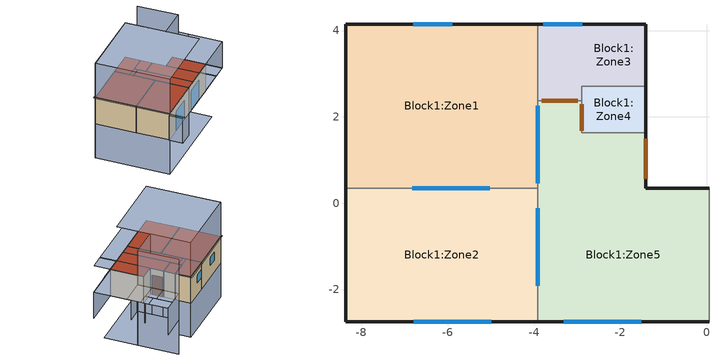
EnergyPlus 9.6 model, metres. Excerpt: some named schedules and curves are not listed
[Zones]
Block1:Zone1
 floor ground (gbXML Passive floor no insulation carpet or hardwood - aimO795): -3.92,0.35 -8.37,0.35 -8.37,4.15 -3.92,4.15 z0
 wall outside (gbXML R-O 8 in CMU wall - aimO8O8): -3.92,4.15 -8.37,4.15 -8.37,0.35 z0:2.7
 wall to Block1:Zone3 (gbXML R-O metal frame wall - aimO779): -3.92,2.37 -3.92,4.15 z0:2.7
 wall to Block1:Zone2 (gbXML R-O metal frame wall - aimO779): -8.37,0.35 -3.92,0.35 z0:2.7
 wall to Block1:Zone5 (gbXML R-O metal frame wall - aimO779): -3.92,0.35 -3.92,2.37 z0:2.7
 window (1001): -5.9,4.15 -6.8,4.15 z1.2:2
 window inside (1001): -6.83,0.35 -5.03,0.35 / -3.92,0.46 -3.92,2.26 z0.04:2
 roof outside (gbXML R-O wood or steel frame roof - aimO82O): -8.37,0.35 -3.92,0.35 -3.92,4.15 -8.37,4.15 z2.7
Block1:Zone3
 floor ground (gbXML Passive floor no insulation carpet or hardwood - aimO795): -1.42,2.71 -2.9,2.71 -2.9,4.15 -1.42,4.15 z0; -2.9,2.37 -3.92,2.37 -3.92,4.15 -2.9,4.15 z0
 wall outside (gbXML R-O 8 in CMU wall - aimO8O8): -1.42,2.71 -1.42,4.15 -3.92,4.15 z0:2.7
 wall to Block1:Zone5 (gbXML R-O metal frame wall - aimO779): -3.92,2.37 -2.9,2.37 z0:2.7
 wall to Block1:Zone4 (gbXML R-O metal frame wall - aimO779): -2.9,2.37 -2.9,2.71 -1.42,2.71 z0:2.7
 window (1001): -2.89,4.15 -3.79,4.15 z1.2:2
 door inside (gbXML Wooden - aimO842): -3.83,2.37 -2.99,2.37 z0:2.02
 roof outside (gbXML R-O wood or steel frame roof - aimO82O): -3.92,2.37 -2.9,2.37 -2.9,2.71 -3.92,2.71 z2.7; -3.92,2.71 -1.42,2.71 -1.42,4.15 -3.92,4.15 z2.7
Block1:Zone2
 floor ground (gbXML Passive floor no insulation carpet or hardwood - aimO795): -3.92,-2.75 -8.37,-2.75 -8.37,0.35 -3.92,0.35 z0
 wall outside (gbXML R-O 8 in CMU wall - aimO8O8): -8.37,0.35 -8.37,-2.75 -3.92,-2.75 z0:2.7
 wall to Block1:Zone5 (gbXML R-O metal frame wall - aimO779_Rev): -3.92,-2.75 -3.92,0.35 z0:2.7
 window inside (1001): -3.92,-1.91 -3.92,-0.11 z0.04:2
 window (1001): -6.79,-2.75 -4.99,-2.75 z0.04:2
 roof outside (gbXML R-O wood or steel frame roof - aimO82O): -8.37,-2.75 -3.92,-2.75 -3.92,0.35 -8.37,0.35 z2.7
Block1:Zone5
 floor ground (gbXML Passive floor no insulation carpet or hardwood - aimO795): -2.9,1.63 -3.92,1.63 -3.92,2.37 -2.9,2.37 z0; -1.42,0.35 -3.92,0.35 -3.92,1.63 -1.42,1.63 z0; 0.05,-2.75 -3.92,-2.75 -3.92,0.35 0.05,0.35 z0
 wall outside (gbXML R-O 8 in CMU wall - aimO8O8): -3.92,-2.75 0.05,-2.75 / 0.05,0.35 -1.42,0.35 -1.42,1.63 z0:2.7
 wall to Block1:Zone4 (gbXML R-O metal frame wall - aimO779): -1.42,1.63 -2.9,1.63 -2.9,2.37 z0:2.7
 wall adiabatic (gbXML R-O metal frame wall - aimO779): 0.05,-2.75 0.05,0.35 z0:2.7
 window (1001): -3.32,-2.75 -1.52,-2.75 z0.04:2
 door (gbXML Wooden - aimO842): -1.42,0.56 -1.42,1.5 z0:2.02
 door inside (gbXML Wooden - aimO842): -2.9,1.68 -2.9,2.29 z0:2.02
 roof outside (gbXML R-O wood or steel frame roof - aimO82O): -1.42,-2.75 0.05,-2.75 0.05,0.35 -1.42,0.35 z2.7; -2.9,-2.75 -1.42,-2.75 -1.42,1.63 -2.9,1.63 z2.7; -3.92,-2.75 -2.9,-2.75 -2.9,2.37 -3.92,2.37 z2.7
Block1:Zone4
 floor ground (gbXML Passive floor no insulation carpet or hardwood - aimO795): -1.42,1.63 -2.9,1.63 -2.9,2.71 -1.42,2.71 z0
 wall outside (gbXML R-O 8 in CMU wall - aimO8O8): -1.42,1.63 -1.42,2.71 z0:2.7
 roof outside (gbXML R-O wood or steel frame roof - aimO82O): -2.9,1.63 -1.42,1.63 -1.42,2.71 -2.9,2.71 z2.7
shading: 3.92,4.15 1.42,4.15 / 1.42,4.15 1.42,2.71 / 0.05,-2.75 3.92,-2.75 / 1.42,2.71 1.42,1.63 / 1.42,1.63 1.42,0.35 / 1.42,0.35 0.05,0.35 z0:2.7; -2.9,1.63 -2.9,1.57 / -2.9,0.31 -1.52,0.31 / 1.52,0.31 2.9,0.31 / -7.07,-3.85 -7.07,-4.01 / -7.07,-4.01 -8.41,-4.01 / -8.41,-4.01 -8.41,-2.75 / 0.05,0.35 -0.05,0.35 / -0.05,-2.75 0.05,-2.75 / 2.9,1.57 2.9,1.63 z0:2.5; -7.07,-2.75 -7.07,-2.91 z0:2.02; -7.07,-2.75 -7.07,-3.85 z2.02:2.5; 1.42,4.15 1.42,0.35 / 1.42,0.35 -1.42,0.35 / -1.42,0.35 -1.42,4.15 / -1.42,4.15 -8.37,4.15 / -8.37,4.15 -8.37,-2.75 z2.7:6.2; 1.42,4.15 1.42,0.35 / 1.42,0.35 -1.42,0.35 / -1.42,0.35 -1.42,4.15 / -1.42,4.15 -8.37,4.15 / -8.37,4.15 -8.37,-2.75 z-3.5:0; 1.42,2.71 2.9,2.71 2.9,4.15 1.42,4.15 z2.7; 2.9,2.37 3.92,2.37 3.92,4.15 2.9,4.15 z2.7; 2.9,1.63 3.92,1.63 3.92,2.37 2.9,2.37 z2.7; 1.42,0.35 3.92,0.35 3.92,1.63 1.42,1.63 z2.7; 0.05,-2.75 3.92,-2.75 3.92,0.35 0.05,0.35 z2.7; 1.42,1.63 2.9,1.63 2.9,2.71 1.42,2.71 z2.7; 0,0.35 0,1.95 -1.32,1.95 -1.32,0.35 z2.7; 0,-4.25 0,-2.75 -1.32,-2.75 -1.32,-4.25 z2.7; -1.42,-4.25 -1.42,-2.75 -8.37,-2.75 -8.37,-4.25 z2.7; -8.37,-4.25 -8.37,4.15 -8.47,4.15 -8.47,-4.25 z2.7; -8.47,4.15 -1.42,4.15 -1.42,4.25 -8.47,4.25 z2.7; -1.42,-2.75 -1.42,-4.25 -1.32,-4.25 -1.32,-2.75 z2.7; -1.42,4.25 -1.42,0.35 -1.32,0.35 -1.32,4.25 z2.7; 0.05,-4.25 0.05,0.35 0,0.35 0,-4.25 z2.7; 0,0.35 1.42,0.35 1.42,0.7 0,0.7 z2.7; 1.42,4.15 1.32,4.15 1.32,1.95 1.42,1.95 z2.7; 1.42,1.95 0,1.95 0,0.7 1.42,0.7 z2.7; -1.42,0.35 -8.37,0.35 -8.37,4.15 -1.42,4.15 z2.7; 1.42,-2.75 -8.37,-2.75 -8.37,0.35 1.42,0.35 z2.7; -8.37,-2.75 -1.42,-2.75 -1.42,4.15 -8.37,4.15 z6.2; -8.37,-2.75 -1.42,-2.75 -1.42,4.15 -8.37,4.15 z0; -1.42,0.35 -8.37,0.35 -8.37,4.15 -1.42,4.15 z-3.5; 1.42,-2.75 -8.37,-2.75 -8.37,0.35 1.42,0.35 z-3.5
[Building]
Building: North Axis=0; Terrain=Suburbs; Loads Convergence Tolerance Value=0.04; Temperature Convergence Tolerance Value=0.4; Solar Distribution=FullExterior; Maximum Number of Warmup Days=25; Minimum Number of Warmup Days=6
[Site:Location]
Untitled (O1-O1:31-12)  (01-01:31-12): Latitude=40.45; Longitude=-3.55; Time Zone=1; Elevation=582
[SizingPeriod:DesignDay] Day of Month=15; Humidity Condition Type=WetBulb; Barometric Pressure=94525.9; Wind Direction=0; Rain Indicator=No; Snow Indicator=No
Name | Month | Day Type | Maximum DryBulb Temperature | Daily DryBulb Temperature Range | Wetbulb or DewPoint at Maximum DryBulb | Wind Speed | Daylight Saving Time Indicator | Solar Model Indicator | Sky Clearness
Summer Design Day in Untitled (O1-O1:31-12) Jul | 7 | SummerDesignDay | 38.2 | 17.5 | 20.3 | 0 | Yes | ASHRAEClearSky | 0.98
Summer Design Day in Untitled (O1-O1:31-12) Aug | 8 | SummerDesignDay | 38 | 17.4 | 19.9 | 0 | Yes | ASHRAEClearSky | 0.98
Summer Design Day in Untitled (O1-O1:31-12) Sep | 9 | SummerDesignDay | 34.9 | 16.8 | 19.3 | 0 | Yes | ASHRAEClearSky | 0.98
Winter Design Day in Untitled (O1-O1:31-12) | 1 | WinterDesignDay | -4 | 0 | -4 | 11.6 | No |  | 0
[Site:GroundTemperature:BuildingSurface]
18, 18, 18, 18, 18, 18, 18, 18, 18, 18, 18, 18
[Site:GroundTemperature:FCfactorMethod]
January Ground Temperature=6.09; February Ground Temperature=5.28; March Ground Temperature=6.71; April Ground Temperature=8.95; May Ground Temperature=14.81; June Ground Temperature=19.34; July Ground Temperature=22.39; August Ground Temperature=23.32; September Ground Temperature=21.74; October Ground Temperature=18.22; November Ground Temperature=13.53; December Ground Temperature=9.18
[Site:GroundTemperature:Shallow]
14, 14, 14, 14, 14, 14, 14, 14, 14, 14, 14, 14
[Site:GroundTemperature:Deep]
14, 14, 14, 14, 14, 14, 14, 14, 14, 14, 14, 14
[Site:GroundReflectance]
0.2, 0.2, 0.2, 0.2, 0.2, 0.2, 0.2, 0.2, 0.2, 0.2, 0.2, 0.2
[Site:GroundReflectance:SnowModifier]
2, 2
[Material] Roughness=Rough; Thermal Absorptance=0.9; Solar Absorptance=0.7; Visible Absorptance=0.7
Name | Thickness | Conductivity | Density | Specific Heat
gbXML Carpet - aimO798_.O127 | 0.0127 | 0.06 | 288 | 1380
gbXML Blt-Up roof 3/8 in  (BRO1) - aimO824_.OO95 | 0.0095 | 0.162516 | 1121.4 | 1465.38
gbXML Plywd 5/8 in  (PWO4) - aimO834_.O159 | 0.0159 | 0.11544 | 544.68 | 1214.172
gbXML GypBd 5/8 in  (GPO2) - aimO783_.O159 | 0.0159 | 0.160266 | 801 | 837.36
gbXML Conc heavyweight 14Olb 8 in  (CCO5) - aimO812_.2O32 | 0.2032 | 1.311205 | 2242.8 | 837.36
gbXML 1 1/2 in wood - aimO845_.O376 | 0.0376 | 0.15 | 608 | 1630
[WindowMaterial:SimpleGlazingSystem]
Simple 1001: UFactor=2.8566; Solar Heat Gain Coefficient=0.76; Visible Transmittance=0.81
[WindowMaterial:Gas]
1001: Gas Type=Air; Thickness=0.006
[Construction]
gbXML Passive floor no insulation carpet or hardwood - aimO795: gbXML Carpet - aimO798_.O127, gbXML Carpet - aimO798_.O127
gbXML R-O wood or steel frame roof - aimO82O: gbXML Blt-Up roof 3/8 in  (BRO1) - aimO824_.OO95, gbXML Blt-Up roof 3/8 in  (BRO1) - aimO824_.OO95, gbXML Plywd 5/8 in  (PWO4) - aimO834_.O159
gbXML R-O metal frame wall - aimO779; gbXML R-O metal frame wall - aimO779_Rev: gbXML GypBd 5/8 in  (GPO2) - aimO783_.O159, gbXML GypBd 5/8 in  (GPO2) - aimO783_.O159, gbXML GypBd 5/8 in  (GPO2) - aimO783_.O159
gbXML R-O 8 in CMU wall - aimO8O8: gbXML Conc heavyweight 14Olb 8 in  (CCO5) - aimO812_.2O32
gbXML Wooden - aimO842: gbXML 1 1/2 in wood - aimO845_.O376
1001: Simple 1001
[Zone] Type=1; Multiplier=1; Zone Inside Convection Algorithm=TARP; Part of Total Floor Area=Yes
Name | Volume | Floor Area
Block1:Zone1 | 42.3765 | 15.695
Block1:Zone3 | 9.0296 | 3.3443
Block1:Zone5 | 40.5791 | 15.0293
Block1:Zone2 | 34.2495 | 12.685
Block1:Zone4 | 3.5192 | 1.3034
[PEOPLE] Number of People Schedule=CTE_Residential_Occupancy; Number of People Calculation Method=People/Area; People per Floor Area=0.03; Fraction Radiant=0.3; Sensible Heat Fraction=AutoCalculate; Carbon Dioxide Generation Rate=3.82e-08; Enable ASHRAE 55 Comfort Warnings=Yes; Mean Radiant Temperature Calculation Type=ZoneAveraged; Work Efficiency Schedule=Work efficiency; Clothing Insulation Calculation Method=ClothingInsulationSchedule; Air Velocity Schedule=AirVelocitySchedule; Thermal Comfort Model 1 Type=AdaptiveASH55; Thermal Comfort Model 2 Type=AdaptiveCEN15251
Name | Zone or ZoneList or Space or SpaceList | Activity Level Schedule | Clothing Insulation Schedule
People Block1:Zone1 | Block1:Zone1 | Activity Schedule 124 | Clothing Schedule 124
People Block1:Zone3 | Block1:Zone3 | Activity Schedule 132 | Clothing Schedule 132
People Block1:Zone5 | Block1:Zone5 | Activity Schedule 158 | Clothing Schedule 158
People Block1:Zone2 | Block1:Zone2 | Activity Schedule 182 | Clothing Schedule 182
People Block1:Zone4 | Block1:Zone4 | Activity Schedule 196 | Clothing Schedule 196
[Lights] Schedule=CTE_Residential_Equipment and lighting; Design Level Calculation Method=Watts/Area; Watts per Zone Floor Area=4.4; Return Air Fraction=0; Fraction Radiant=0.3; Fraction Visible=0.2; Fraction Replaceable=1
Name | Zone or ZoneList or Space or SpaceList
Block1:Zone1 | Block1:Zone1
Block1:Zone3 | Block1:Zone3
Block1:Zone5 | Block1:Zone5
Block1:Zone2 | Block1:Zone2
Block1:Zone4 | Block1:Zone4
[OtherEquipment] Fuel Type=Electricity; Schedule=CTE_Residential_Equipment and lighting; Design Level Calculation Method=Watts/Area; Power per Zone Floor Area=4.4; Fraction Latent=0.1; Fraction Radiant=0.63; Fraction Lost=0; Carbon Dioxide Generation Rate=0
Name | Zone or ZoneList or Space or SpaceList | EndUse Subcategory
Block1:Zone1 Miscellaneous gain 1 | Block1:Zone1 | ELECTRIC EQUIPMENT#Block1:Zone1#02
Block1:Zone3 Miscellaneous gain 1 | Block1:Zone3 | ELECTRIC EQUIPMENT#Block1:Zone3#02
Block1:Zone5 Miscellaneous gain 1 | Block1:Zone5 | ELECTRIC EQUIPMENT#Block1:Zone5#02
Block1:Zone2 Miscellaneous gain 1 | Block1:Zone2 | ELECTRIC EQUIPMENT#Block1:Zone2#02
Block1:Zone4 Miscellaneous gain 1 | Block1:Zone4 | ELECTRIC EQUIPMENT#Block1:Zone4#02
[DESIGNSPECIFICATION:OUTDOORAIR] Outdoor Air Method=Flow/Person; Outdoor Air Flow per Person=0.00944; Outdoor Air Flow per Zone Floor Area=0; Outdoor Air Flow per Zone=0; Outdoor Air Flow Air Changes per Hour=0; Outdoor Air Schedule=On 24/7
BLOCK1:ZONE1 Design Specification Outdoor Air Object; BLOCK1:ZONE3 Design Specification Outdoor Air Object; BLOCK1:ZONE5 Design Specification Outdoor Air Object; BLOCK1:ZONE2 Design Specification Outdoor Air Object; BLOCK1:ZONE4 Design Specification Outdoor Air Object
[DESIGNSPECIFICATION:ZONEAIRDISTRIBUTION] Zone Air Distribution Effectiveness in Cooling Mode=1; Zone Air Distribution Effectiveness in Heating Mode=1; Zone Secondary Recirculation Fraction=0; Minimum Zone Ventilation Efficiency=0
BLOCK1:ZONE1 Design Specification Zone Air Distribution Object; BLOCK1:ZONE3 Design Specification Zone Air Distribution Object; BLOCK1:ZONE5 Design Specification Zone Air Distribution Object; BLOCK1:ZONE2 Design Specification Zone Air Distribution Object; BLOCK1:ZONE4 Design Specification Zone Air Distribution Object
[SIZING:ZONE] Zone Cooling Design Supply Air Temperature Input Method=SupplyAirTemperature; Zone Cooling Design Supply Air Temperature=14; Zone Cooling Design Supply Air Temperature Difference=5; Zone Heating Design Supply Air Temperature Input Method=SupplyAirTemperature; Zone Heating Design Supply Air Temperature=50; Zone Heating Design Supply Air Temperature Difference=15; Zone Cooling Design Supply Air Humidity Ratio=0.009; Zone Heating Design Supply Air Humidity Ratio=0.004; Zone Heating Sizing Factor=1.25; Zone Cooling Sizing Factor=1.15; Cooling Design Air Flow Method=DesignDay; Cooling Design Air Flow Rate=0; Cooling Minimum Air Flow per Zone Floor Area=0.00076; Cooling Minimum Air Flow=0; Cooling Minimum Air Flow Fraction=0; Heating Design Air Flow Method=DesignDay; Heating Design Air Flow Rate=0; Heating Maximum Air Flow per Zone Floor Area=0.00203; Heating Maximum Air Flow=0.14158; Heating Maximum Air Flow Fraction=0.3; Account for Dedicated Outdoor Air System=Yes; Dedicated Outdoor Air System Control Strategy=NeutralSupplyAir; Dedicated Outdoor Air Low Setpoint Temperature for Design=autosize; Dedicated Outdoor Air High Setpoint Temperature for Design=autosize
Name | Design Specification Outdoor Air Object | Design Specification Zone Air Distribution Object
BLOCK1:ZONE1 | BLOCK1:ZONE1 Design Specification Outdoor Air Object | BLOCK1:ZONE1 Design Specification Zone Air Distribution Object
BLOCK1:ZONE3 | BLOCK1:ZONE3 Design Specification Outdoor Air Object | BLOCK1:ZONE3 Design Specification Zone Air Distribution Object
BLOCK1:ZONE5 | BLOCK1:ZONE5 Design Specification Outdoor Air Object | BLOCK1:ZONE5 Design Specification Zone Air Distribution Object
BLOCK1:ZONE2 | BLOCK1:ZONE2 Design Specification Outdoor Air Object | BLOCK1:ZONE2 Design Specification Zone Air Distribution Object
BLOCK1:ZONE4 | BLOCK1:ZONE4 Design Specification Outdoor Air Object | BLOCK1:ZONE4 Design Specification Zone Air Distribution Object
[ZONECONTROL:THERMOSTAT] Control Type Schedule=Control type schedule: Always 4; Temperature Difference Between Cutout And Setpoint=0
Name | Zone or ZoneList | Control 1
BLOCK1:ZONE1 Thermostat | BLOCK1:ZONE1 | BLOCK1:ZONE1 Dual SP
BLOCK1:ZONE3 Thermostat | BLOCK1:ZONE3 | BLOCK1:ZONE3 Dual SP
BLOCK1:ZONE5 Thermostat | BLOCK1:ZONE5 | BLOCK1:ZONE5 Dual SP
BLOCK1:ZONE2 Thermostat | BLOCK1:ZONE2 | BLOCK1:ZONE2 Dual SP
BLOCK1:ZONE4 Thermostat | BLOCK1:ZONE4 | BLOCK1:ZONE4 Dual SP
[ZONECONTROL:THERMOSTAT:OPERATIVETEMPERATURE] Radiative Fraction Input Mode=Scheduled; Radiative Fraction Schedule=TypOperativeTempControlSch; Adaptive Comfort Model Type=None
Name | Thermostat
 | BLOCK1:ZONE1 Thermostat
 | BLOCK1:ZONE3 Thermostat
 | BLOCK1:ZONE5 Thermostat
 | BLOCK1:ZONE2 Thermostat
 | BLOCK1:ZONE4 Thermostat
[THERMOSTATSETPOINT:DUALSETPOINT]
Name | Heating Setpoint Temperature Schedule | Cooling Setpoint Temperature Schedule
BLOCK1:ZONE1 Dual SP | FORSCRIPT_AHST_BLOCK1_ZONE1 | FORSCRIPT_ACST_BLOCK1_ZONE1
BLOCK1:ZONE3 Dual SP | FORSCRIPT_AHST_BLOCK1_ZONE3 | FORSCRIPT_ACST_BLOCK1_ZONE3
BLOCK1:ZONE5 Dual SP | FORSCRIPT_AHST_BLOCK1_ZONE5 | FORSCRIPT_ACST_BLOCK1_ZONE5
BLOCK1:ZONE2 Dual SP | FORSCRIPT_AHST_BLOCK1_ZONE2 | FORSCRIPT_ACST_BLOCK1_ZONE2
BLOCK1:ZONE4 Dual SP | FORSCRIPT_AHST_BLOCK1_ZONE4 | FORSCRIPT_ACST_BLOCK1_ZONE4
[ZONEHVAC:TERMINALUNIT:VARIABLEREFRIGERANTFLOW] Terminal Unit Availability Schedule=On 24/7; Cooling Supply Air Flow Rate=autosize; No Cooling Supply Air Flow Rate=autosize; Heating Supply Air Flow Rate=autosize; No Heating Supply Air Flow Rate=autosize; Cooling Outdoor Air Flow Rate=0; Heating Outdoor Air Flow Rate=0; No Load Outdoor Air Flow Rate=0; Supply Air Fan Operating Mode Schedule=On 24/7; Supply Air Fan Placement=DrawThrough; Zone Terminal Unit On Parasitic Electric Energy Use=30; Zone Terminal Unit Off Parasitic Electric Energy Use=20; Maximum Supply Air Temperature from Supplemental Heater=autosize; Maximum Outdoor DryBulb Temperature for Supplemental Heater Operation=21
Name | Supply Air Fan Object | Cooling Coil Object | Heating Coil Object
BLOCK1:ZONE1 VRF Indoor Unit | BLOCK1:ZONE1 VRF Indoor Unit Supply Fan | BLOCK1:ZONE1 VRF Indoor Unit DX Cooling Coil | BLOCK1:ZONE1 VRF Indoor Unit DX Heating Coil
BLOCK1:ZONE3 VRF Indoor Unit | BLOCK1:ZONE3 VRF Indoor Unit Supply Fan | BLOCK1:ZONE3 VRF Indoor Unit DX Cooling Coil | BLOCK1:ZONE3 VRF Indoor Unit DX Heating Coil
BLOCK1:ZONE5 VRF Indoor Unit | BLOCK1:ZONE5 VRF Indoor Unit Supply Fan | BLOCK1:ZONE5 VRF Indoor Unit DX Cooling Coil | BLOCK1:ZONE5 VRF Indoor Unit DX Heating Coil
BLOCK1:ZONE2 VRF Indoor Unit | BLOCK1:ZONE2 VRF Indoor Unit Supply Fan | BLOCK1:ZONE2 VRF Indoor Unit DX Cooling Coil | BLOCK1:ZONE2 VRF Indoor Unit DX Heating Coil
BLOCK1:ZONE4 VRF Indoor Unit | BLOCK1:ZONE4 VRF Indoor Unit Supply Fan | BLOCK1:ZONE4 VRF Indoor Unit DX Cooling Coil | BLOCK1:ZONE4 VRF Indoor Unit DX Heating Coil
[Zone equipment]
BLOCK1:ZONE1: BLOCK1:ZONE1 VRF Indoor Unit
BLOCK1:ZONE3: BLOCK1:ZONE3 VRF Indoor Unit
BLOCK1:ZONE5: BLOCK1:ZONE5 VRF Indoor Unit
BLOCK1:ZONE2: BLOCK1:ZONE2 VRF Indoor Unit
BLOCK1:ZONE4: BLOCK1:ZONE4 VRF Indoor Unit
[FAN:CONSTANTVOLUME] Availability Schedule=On 24/7; Fan Total Efficiency=0.7; Pressure Rise=100; Maximum Flow Rate=autosize; Motor Efficiency=0.9; Motor In Airstream Fraction=1; EndUse Subcategory=General
BLOCK1:ZONE1 VRF Indoor Unit Supply Fan; BLOCK1:ZONE3 VRF Indoor Unit Supply Fan; BLOCK1:ZONE5 VRF Indoor Unit Supply Fan; BLOCK1:ZONE2 VRF Indoor Unit Supply Fan; BLOCK1:ZONE4 VRF Indoor Unit Supply Fan
[COIL:COOLING:DX:VARIABLEREFRIGERANTFLOW] Availability Schedule=On 24/7; Gross Rated Total Cooling Capacity=autosize; Gross Rated Sensible Heat Ratio=autosize; Rated Air Flow Rate=autosize; Cooling Capacity Ratio Modifier Function of Temperature Curve=VRFTUCoolCapFT; Cooling Capacity Modifier Curve Function of Flow Fraction=VRFACCoolCapFFF
BLOCK1:ZONE1 VRF Indoor Unit DX Cooling Coil; BLOCK1:ZONE3 VRF Indoor Unit DX Cooling Coil; BLOCK1:ZONE5 VRF Indoor Unit DX Cooling Coil; BLOCK1:ZONE2 VRF Indoor Unit DX Cooling Coil; BLOCK1:ZONE4 VRF Indoor Unit DX Cooling Coil
[COIL:HEATING:DX:VARIABLEREFRIGERANTFLOW] Availability Schedule=On 24/7; Gross Rated Heating Capacity=autosize; Rated Air Flow Rate=autosize; Heating Capacity Ratio Modifier Function of Temperature Curve=VRFTUHeatCapFT; Heating Capacity Modifier Function of Flow Fraction Curve=VRFACCoolCapFFF
BLOCK1:ZONE1 VRF Indoor Unit DX Heating Coil; BLOCK1:ZONE3 VRF Indoor Unit DX Heating Coil; BLOCK1:ZONE5 VRF Indoor Unit DX Heating Coil; BLOCK1:ZONE2 VRF Indoor Unit DX Heating Coil; BLOCK1:ZONE4 VRF Indoor Unit DX Heating Coil
[AIRCONDITIONER:VARIABLEREFRIGERANTFLOW] Availability Schedule=On 24/7; Gross Rated Total Cooling Capacity=autosize; Gross Rated Cooling COP=2; Minimum Condenser Inlet Node Temperature in Cooling Mode=-6; Maximum Condenser Inlet Node Temperature in Cooling Mode=43; Cooling Capacity Ratio Modifier Function of Low Temperature Curve=VRFCoolCapFT; Cooling Capacity Ratio Boundary Curve=VRFCoolCapFTBoundary; Cooling Capacity Ratio Modifier Function of High Temperature Curve=VRFCoolCapFTHi; Cooling Energy Input Ratio Modifier Function of Low Temperature Curve=VRFCoolEIRFT; Cooling Energy Input Ratio Boundary Curve=VRFCoolEIRFTBoundary; Cooling Energy Input Ratio Modifier Function of High Temperature Curve=VRFCoolEIRFTHi; Cooling Energy Input Ratio Modifier Function of Low PartLoad Ratio Curve=CoolingEIRLowPLR; Cooling Energy Input Ratio Modifier Function of High PartLoad Ratio Curve=CoolingEIRHiPLR; Cooling Combination Ratio Correction Factor Curve=CoolingCombRatio; Cooling PartLoad Fraction Correlation Curve=VRFCPLFFPLR; Gross Rated Heating Capacity=autosize; Rated Heating Capacity Sizing Ratio=1; Gross Rated Heating COP=2.1; Minimum Condenser Inlet Node Temperature in Heating Mode=-20; Maximum Condenser Inlet Node Temperature in Heating Mode=40; Heating Capacity Ratio Modifier Function of Low Temperature Curve=VRFHeatCapFT; Heating Capacity Ratio Boundary Curve=VRFHeatCapFTBoundary; Heating Capacity Ratio Modifier Function of High Temperature Curve=VRFHeatCapFTHi; Heating Energy Input Ratio Modifier Function of Low Temperature Curve=VRFHeatEIRFT; Heating Energy Input Ratio Boundary Curve=VRFHeatEIRFTBoundary; Heating Energy Input Ratio Modifier Function of High Temperature Curve=VRFHeatEIRFTHi; Heating Performance Curve Outdoor Temperature Type=WetBulbTemperature; Heating Energy Input Ratio Modifier Function of Low PartLoad Ratio Curve=HeatingEIRLowPLR; Heating Energy Input Ratio Modifier Function of High PartLoad Ratio Curve=HeatingEIRHiPLR; Heating Combination Ratio Correction Factor Curve=HeatingCombRatio; Heating PartLoad Fraction Correlation Curve=VRFCPLFFPLR; Minimum Heat Pump PartLoad Ratio=0.2; Master Thermostat Priority Control Type=LoadPriority; Heat Pump Waste Heat Recovery=Yes; Equivalent Piping Length used for Piping Correction Factor in Cooling Mode=50; Vertical Height used for Piping Correction Factor=15; Piping Correction Factor for Length in Cooling Mode Curve=CoolingLengthCorrectionFactor; Piping Correction Factor for Height in Cooling Mode Coefficient=0; Equivalent Piping Length used for Piping Correction Factor in Heating Mode=50; Piping Correction Factor for Length in Heating Mode Curve=VRF Piping Correction Factor for Length in Heating Mode; Piping Correction Factor for Height in Heating Mode Coefficient=0; Crankcase Heater Power per Compressor=15; Number of Compressors=2; Ratio of Compressor Size to Total Compressor Capacity=0.5; Maximum Outdoor DryBulb Temperature for Crankcase Heater=5; Defrost Strategy=Resistive; Defrost Control=Timed; Defrost Time Period Fraction=0; Resistive Defrost Heater Capacity=autosize; Maximum Outdoor Drybulb Temperature for Defrost Operation=5; Condenser Type=AirCooled; Water Condenser Volume Flow Rate=autosize; Evaporative Condenser Effectiveness=0.9; Evaporative Condenser Air Flow Rate=autosize; Evaporative Condenser Pump Rated Power Consumption=autosize; Basin Heater Capacity=0; Basin Heater Setpoint Temperature=2; Basin Heater Operating Schedule=On 24/7; Fuel Type=Electricity; Minimum Condenser Inlet Node Temperature in Heat Recovery Mode=-10; Maximum Condenser Inlet Node Temperature in Heat Recovery Mode=40; Heat Recovery Cooling Capacity Modifier Curve=VRF Heat Recovery Cooling Capacity Modifier; Initial Heat Recovery Cooling Capacity Fraction=0.5; Heat Recovery Cooling Capacity Time Constant=0.15; Heat Recovery Cooling Energy Modifier Curve=VRF Heat Recovery Cooling Energy Modifier; Initial Heat Recovery Cooling Energy Fraction=1; Heat Recovery Cooling Energy Time Constant=0; Heat Recovery Heating Capacity Modifier Curve=VRF Heat Recovery Heating Capacity Modifier; Initial Heat Recovery Heating Capacity Fraction=1; Heat Recovery Heating Capacity Time Constant=0.15; Heat Recovery Heating Energy Modifier Curve=VRF Heat Recovery Heating Energy Modifier; Initial Heat Recovery Heating Energy Fraction=1; Heat Recovery Heating Energy Time Constant=0
Name | Heat Pump | Zone Terminal Unit List
 | VRF Outdoor Unit_BLOCK1:ZONE1 | VRF Outdoor Unit_BLOCK1:ZONE1 Zone List
 | VRF Outdoor Unit_BLOCK1:ZONE3 | VRF Outdoor Unit_BLOCK1:ZONE3 Zone List
 | VRF Outdoor Unit_BLOCK1:ZONE5 | VRF Outdoor Unit_BLOCK1:ZONE5 Zone List
 | VRF Outdoor Unit_BLOCK1:ZONE2 | VRF Outdoor Unit_BLOCK1:ZONE2 Zone List
 | VRF Outdoor Unit_BLOCK1:ZONE4 | VRF Outdoor Unit_BLOCK1:ZONE4 Zone List
[ZONETERMINALUNITLIST]
Name | Zone Terminal Unit Name 1
VRF Outdoor Unit_BLOCK1:ZONE1 Zone List | BLOCK1:ZONE1 VRF Indoor Unit
VRF Outdoor Unit_BLOCK1:ZONE3 Zone List | BLOCK1:ZONE3 VRF Indoor Unit
VRF Outdoor Unit_BLOCK1:ZONE5 Zone List | BLOCK1:ZONE5 VRF Indoor Unit
VRF Outdoor Unit_BLOCK1:ZONE2 Zone List | BLOCK1:ZONE2 VRF Indoor Unit
VRF Outdoor Unit_BLOCK1:ZONE4 Zone List | BLOCK1:ZONE4 VRF Indoor Unit
[ENERGYMANAGEMENTSYSTEM:SENSOR]
Name | OutputVariable or OutputMeter Index Key | OutputVariable or OutputMeter
RMOT | People BLOCK1:ZONE1 | Zone Thermal Comfort CEN 15251 Adaptive Model Running Average Outdoor Air Temperature
PMOT | People BLOCK1:ZONE1 | Zone Thermal Comfort ASHRAE 55 Adaptive Model Running Average Outdoor Air Temperature
BLOCK1_ZONE1_OpT | BLOCK1:ZONE1 | Zone Operative Temperature
BLOCK1_ZONE1_WindSpeed | BLOCK1:ZONE1 | Zone Outdoor Air Wind Speed
BLOCK1_ZONE1_OutT | BLOCK1:ZONE1 | Zone Outdoor Air Drybulb Temperature
BLOCK1_ZONE3_OpT | BLOCK1:ZONE3 | Zone Operative Temperature
BLOCK1_ZONE3_WindSpeed | BLOCK1:ZONE3 | Zone Outdoor Air Wind Speed
BLOCK1_ZONE3_OutT | BLOCK1:ZONE3 | Zone Outdoor Air Drybulb Temperature
BLOCK1_ZONE5_OpT | BLOCK1:ZONE5 | Zone Operative Temperature
BLOCK1_ZONE5_WindSpeed | BLOCK1:ZONE5 | Zone Outdoor Air Wind Speed
BLOCK1_ZONE5_OutT | BLOCK1:ZONE5 | Zone Outdoor Air Drybulb Temperature
BLOCK1_ZONE2_OpT | BLOCK1:ZONE2 | Zone Operative Temperature
BLOCK1_ZONE2_WindSpeed | BLOCK1:ZONE2 | Zone Outdoor Air Wind Speed
BLOCK1_ZONE2_OutT | BLOCK1:ZONE2 | Zone Outdoor Air Drybulb Temperature
BLOCK1_ZONE4_OpT | BLOCK1:ZONE4 | Zone Operative Temperature
BLOCK1_ZONE4_WindSpeed | BLOCK1:ZONE4 | Zone Outdoor Air Wind Speed
BLOCK1_ZONE4_OutT | BLOCK1:ZONE4 | Zone Outdoor Air Drybulb Temperature
OutT | Environment | Site Outdoor Air Drybulb Temperature
BLOCK1_ZONE1_CoolCoil | BLOCK1:ZONE1 VRF Indoor Unit DX Cooling Coil | Cooling Coil Total Cooling Rate
BLOCK1_ZONE1_HeatCoil | BLOCK1:ZONE1 VRF Indoor Unit DX Heating Coil | Heating Coil Heating Rate
BLOCK1_ZONE3_CoolCoil | BLOCK1:ZONE3 VRF Indoor Unit DX Cooling Coil | Cooling Coil Total Cooling Rate
BLOCK1_ZONE3_HeatCoil | BLOCK1:ZONE3 VRF Indoor Unit DX Heating Coil | Heating Coil Heating Rate
BLOCK1_ZONE5_CoolCoil | BLOCK1:ZONE5 VRF Indoor Unit DX Cooling Coil | Cooling Coil Total Cooling Rate
BLOCK1_ZONE5_HeatCoil | BLOCK1:ZONE5 VRF Indoor Unit DX Heating Coil | Heating Coil Heating Rate
BLOCK1_ZONE2_CoolCoil | BLOCK1:ZONE2 VRF Indoor Unit DX Cooling Coil | Cooling Coil Total Cooling Rate
BLOCK1_ZONE2_HeatCoil | BLOCK1:ZONE2 VRF Indoor Unit DX Heating Coil | Heating Coil Heating Rate
BLOCK1_ZONE4_CoolCoil | BLOCK1:ZONE4 VRF Indoor Unit DX Cooling Coil | Cooling Coil Total Cooling Rate
BLOCK1_ZONE4_HeatCoil | BLOCK1:ZONE4 VRF Indoor Unit DX Heating Coil | Heating Coil Heating Rate
[ENERGYMANAGEMENTSYSTEM:ACTUATOR] Actuated Component Type=Schedule:Compact; Actuated Component Control Type=Schedule Value
Name | Actuated Component Unique
FORSCRIPT_AHST_Sch_BLOCK1_ZONE1 | FORSCRIPT_AHST_BLOCK1_ZONE1
FORSCRIPT_ACST_Sch_BLOCK1_ZONE1 | FORSCRIPT_ACST_BLOCK1_ZONE1
FORSCRIPT_AHST_Sch_BLOCK1_ZONE3 | FORSCRIPT_AHST_BLOCK1_ZONE3
FORSCRIPT_ACST_Sch_BLOCK1_ZONE3 | FORSCRIPT_ACST_BLOCK1_ZONE3
FORSCRIPT_AHST_Sch_BLOCK1_ZONE5 | FORSCRIPT_AHST_BLOCK1_ZONE5
FORSCRIPT_ACST_Sch_BLOCK1_ZONE5 | FORSCRIPT_ACST_BLOCK1_ZONE5
FORSCRIPT_AHST_Sch_BLOCK1_ZONE2 | FORSCRIPT_AHST_BLOCK1_ZONE2
FORSCRIPT_ACST_Sch_BLOCK1_ZONE2 | FORSCRIPT_ACST_BLOCK1_ZONE2
FORSCRIPT_AHST_Sch_BLOCK1_ZONE4 | FORSCRIPT_AHST_BLOCK1_ZONE4
FORSCRIPT_ACST_Sch_BLOCK1_ZONE4 | FORSCRIPT_ACST_BLOCK1_ZONE4
[ENERGYMANAGEMENTSYSTEM:PROGRAMCALLINGMANAGER]
SetComfTemp: BeginTimestepBeforePredictor; SetComfTemp
CountHours_BLOCK1_ZONE1: BeginTimestepBeforePredictor; CountHours_BLOCK1_ZONE1
CountHours_BLOCK1_ZONE3: BeginTimestepBeforePredictor; CountHours_BLOCK1_ZONE3
CountHours_BLOCK1_ZONE5: BeginTimestepBeforePredictor; CountHours_BLOCK1_ZONE5
CountHours_BLOCK1_ZONE2: BeginTimestepBeforePredictor; CountHours_BLOCK1_ZONE2
CountHours_BLOCK1_ZONE4: BeginTimestepBeforePredictor; CountHours_BLOCK1_ZONE4
SetAppLimits: BeginTimestepBeforePredictor; SetAppLimits
ApplyCAT: BeginTimestepBeforePredictor; ApplyCAT
SetAST: BeginTimestepBeforePredictor; SetAST
SetASTnoTol: BeginTimestepBeforePredictor; SetASTnoTol
CountHoursNoApp_BLOCK1_ZONE1: BeginTimestepBeforePredictor; CountHoursNoApp_BLOCK1_ZONE1
SetGeoVarBLOCK1_ZONE1: BeginTimestepBeforePredictor; SetGeoVarBLOCK1_ZONE1
CountHoursNoApp_BLOCK1_ZONE3: BeginTimestepBeforePredictor; CountHoursNoApp_BLOCK1_ZONE3
SetGeoVarBLOCK1_ZONE3: BeginTimestepBeforePredictor; SetGeoVarBLOCK1_ZONE3
CountHoursNoApp_BLOCK1_ZONE5: BeginTimestepBeforePredictor; CountHoursNoApp_BLOCK1_ZONE5
SetGeoVarBLOCK1_ZONE5: BeginTimestepBeforePredictor; SetGeoVarBLOCK1_ZONE5
CountHoursNoApp_BLOCK1_ZONE2: BeginTimestepBeforePredictor; CountHoursNoApp_BLOCK1_ZONE2
SetGeoVarBLOCK1_ZONE2: BeginTimestepBeforePredictor; SetGeoVarBLOCK1_ZONE2
CountHoursNoApp_BLOCK1_ZONE4: BeginTimestepBeforePredictor; CountHoursNoApp_BLOCK1_ZONE4
SetGeoVarBLOCK1_ZONE4: BeginTimestepBeforePredictor; SetGeoVarBLOCK1_ZONE4
SetInputData: BeginTimestepBeforePredictor; SetInputData
SetVST: BeginTimestepBeforePredictor; SetVST
ApplyAST_BLOCK1_ZONE1: BeginTimestepBeforePredictor; ApplyAST_BLOCK1_ZONE1
ApplyAST_BLOCK1_ZONE3: BeginTimestepBeforePredictor; ApplyAST_BLOCK1_ZONE3
ApplyAST_BLOCK1_ZONE5: BeginTimestepBeforePredictor; ApplyAST_BLOCK1_ZONE5
ApplyAST_BLOCK1_ZONE2: BeginTimestepBeforePredictor; ApplyAST_BLOCK1_ZONE2
ApplyAST_BLOCK1_ZONE4: BeginTimestepBeforePredictor; ApplyAST_BLOCK1_ZONE4
[ENERGYMANAGEMENTSYSTEM:PROGRAM]
SetComfTemp: if AdapStand == 1; set ComfTemp = RMOT*0.33+18.8; elseif AdapStand == 2; set ComfTemp = PMOT*0.31+17.8; elseif AdapStand == 3; set ComfTemp = PMOT*0.37+16.8; endif
CountHours_BLOCK1_ZONE1: if (AdapStand == 1 ); if (RMOT >= AHSTall) && (RMOT <= ACSTaul); if (BLOCK1_ZONE1_OpT <= ACSTnoTol); if (BLOCK1_ZONE1_OpT >= AHSTnoTol); set ComfHours_BLOCK1_ZONE1 = 1*ZoneTimeStep; set DiscomfAppHotHours_BLOCK1_ZONE1 = 0; set DiscomfAppColdHours_BLOCK1_ZONE1 = 0; set DiscomfNonAppHotHours_BLOCK1_ZONE1 = 0; set DiscomfNonAppColdHours_BLOCK1_ZONE1 = 0; endif; elseif (BLOCK1_ZONE1_OpT > ACSTnoTol); set ComfHours_BLOCK1_ZONE1 = 0; set DiscomfAppHotHours_BLOCK1_ZONE1 = 1*ZoneTimeStep; set DiscomfAppColdHours_BLOCK1_ZONE1 = 0; set DiscomfNonAppHotHours_BLOCK1_ZONE1 = 0; set DiscomfNonAppColdHours_BLOCK1_ZONE1 = 0; elseif (BLOCK1_ZONE1_OpT < AHSTnoTol); set ComfHours_BLOCK1_ZONE1 = 0; set DiscomfAppHotHours_BLOCK1_ZONE1 = 0; set DiscomfAppColdHours_BLOCK1_ZONE1 = 1*ZoneTimeStep; set DiscomfNonAppHotHours_BLOCK1_ZONE1 = 0; set DiscomfNonAppColdHours_BLOCK1_ZONE1 = 0; endif; elseif (RMOT > ACSTaul); set ComfHours_BLOCK1_ZONE1 = 0; set DiscomfAppHotHours_BLOCK1_ZONE1 = 0; set DiscomfAppColdHours_BLOCK1_ZONE1 = 0; set DiscomfNonAppHotHours_BLOCK1_ZONE1 = 1*ZoneTimeStep; set DiscomfNonAppColdHours_BLOCK1_ZONE1 = 0; elseif (RMOT < AHSTall); set ComfHours_BLOCK1_ZONE1 = 0; set DiscomfAppHotHours_BLOCK1_ZONE1 = 0; set DiscomfAppColdHours_BLOCK1_ZONE1 = 0; set DiscomfNonAppHotHours_BLOCK1_ZONE1 = 0; set DiscomfNonAppColdHours_BLOCK1_ZONE1 = 1*ZoneTimeStep; endif; elseif (AdapStand == 2 )|| (AdapStand == 3); if (PMOT >= AHSTall) && (PMOT <= ACSTaul); if (BLOCK1_ZONE1_OpT <= ACSTnoTol); if (BLOCK1_ZONE1_OpT >= AHSTnoTol); set ComfHours_BLOCK1_ZONE1 = 1*ZoneTimeStep; set DiscomfAppHotHours_BLOCK1_ZONE1 = 0; set DiscomfAppColdHours_BLOCK1_ZONE1 = 0; set DiscomfNonAppHotHours_BLOCK1_ZONE1 = 0; set DiscomfNonAppColdHours_BLOCK1_ZONE1 = 0; endif; elseif (BLOCK1_ZONE1_OpT > ACSTnoTol); set ComfHours_BLOCK1_ZONE1 = 0; set DiscomfAppHotHours_BLOCK1_ZONE1 = 1*ZoneTimeStep; set DiscomfAppColdHours_BLOCK1_ZONE1 = 0; set DiscomfNonAppHotHours_BLOCK1_ZONE1 = 0; set DiscomfNonAppColdHours_BLOCK1_ZONE1 = 0; elseif (BLOCK1_ZONE1_OpT < AHSTnoTol); set ComfHours_BLOCK1_ZONE1 = 0; set DiscomfAppHotHours_BLOCK1_ZONE1 = 0; set DiscomfAppColdHours_BLOCK1_ZONE1 = 1*ZoneTimeStep; set DiscomfNonAppHotHours_BLOCK1_ZONE1 = 0; set DiscomfNonAppColdHours_BLOCK1_ZONE1 = 0; endif; elseif (PMOT > ACSTaul); set ComfHours_BLOCK1_ZONE1 = 0; set DiscomfAppHotHours_BLOCK1_ZONE1 = 0; set DiscomfAppColdHours_BLOCK1_ZONE1 = 0; set DiscomfNonAppHotHours_BLOCK1_ZONE1 = 1*ZoneTimeStep; set DiscomfNonAppColdHours_BLOCK1_ZONE1 = 0; elseif (PMOT < AHSTall); set ComfHours_BLOCK1_ZONE1 = 0; set DiscomfAppHotHours_BLOCK1_ZONE1 = 0; set DiscomfAppColdHours_BLOCK1_ZONE1 = 0; set DiscomfNonAppHotHours_BLOCK1_ZONE1 = 0; set DiscomfNonAppColdHours_BLOCK1_ZONE1 = 1*ZoneTimeStep; endif; endif
CountHours_BLOCK1_ZONE3: if (AdapStand == 1 ); if (RMOT >= AHSTall) && (RMOT <= ACSTaul); if (BLOCK1_ZONE3_OpT <= ACSTnoTol); if (BLOCK1_ZONE3_OpT >= AHSTnoTol); set ComfHours_BLOCK1_ZONE3 = 1*ZoneTimeStep; set DiscomfAppHotHours_BLOCK1_ZONE3 = 0; set DiscomfAppColdHours_BLOCK1_ZONE3 = 0; set DiscomfNonAppHotHours_BLOCK1_ZONE3 = 0; set DiscomfNonAppColdHours_BLOCK1_ZONE3 = 0; endif; elseif (BLOCK1_ZONE3_OpT > ACSTnoTol); set ComfHours_BLOCK1_ZONE3 = 0; set DiscomfAppHotHours_BLOCK1_ZONE3 = 1*ZoneTimeStep; set DiscomfAppColdHours_BLOCK1_ZONE3 = 0; set DiscomfNonAppHotHours_BLOCK1_ZONE3 = 0; set DiscomfNonAppColdHours_BLOCK1_ZONE3 = 0; elseif (BLOCK1_ZONE3_OpT < AHSTnoTol); set ComfHours_BLOCK1_ZONE3 = 0; set DiscomfAppHotHours_BLOCK1_ZONE3 = 0; set DiscomfAppColdHours_BLOCK1_ZONE3 = 1*ZoneTimeStep; set DiscomfNonAppHotHours_BLOCK1_ZONE3 = 0; set DiscomfNonAppColdHours_BLOCK1_ZONE3 = 0; endif; elseif (RMOT > ACSTaul); set ComfHours_BLOCK1_ZONE3 = 0; set DiscomfAppHotHours_BLOCK1_ZONE3 = 0; set DiscomfAppColdHours_BLOCK1_ZONE3 = 0; set DiscomfNonAppHotHours_BLOCK1_ZONE3 = 1*ZoneTimeStep; set DiscomfNonAppColdHours_BLOCK1_ZONE3 = 0; elseif (RMOT < AHSTall); set ComfHours_BLOCK1_ZONE3 = 0; set DiscomfAppHotHours_BLOCK1_ZONE3 = 0; set DiscomfAppColdHours_BLOCK1_ZONE3 = 0; set DiscomfNonAppHotHours_BLOCK1_ZONE3 = 0; set DiscomfNonAppColdHours_BLOCK1_ZONE3 = 1*ZoneTimeStep; endif; elseif (AdapStand == 2 )|| (AdapStand == 3); if (PMOT >= AHSTall) && (PMOT <= ACSTaul); if (BLOCK1_ZONE3_OpT <= ACSTnoTol); if (BLOCK1_ZONE3_OpT >= AHSTnoTol); set ComfHours_BLOCK1_ZONE3 = 1*ZoneTimeStep; set DiscomfAppHotHours_BLOCK1_ZONE3 = 0; set DiscomfAppColdHours_BLOCK1_ZONE3 = 0; set DiscomfNonAppHotHours_BLOCK1_ZONE3 = 0; set DiscomfNonAppColdHours_BLOCK1_ZONE3 = 0; endif; elseif (BLOCK1_ZONE3_OpT > ACSTnoTol); set ComfHours_BLOCK1_ZONE3 = 0; set DiscomfAppHotHours_BLOCK1_ZONE3 = 1*ZoneTimeStep; set DiscomfAppColdHours_BLOCK1_ZONE3 = 0; set DiscomfNonAppHotHours_BLOCK1_ZONE3 = 0; set DiscomfNonAppColdHours_BLOCK1_ZONE3 = 0; elseif (BLOCK1_ZONE3_OpT < AHSTnoTol); set ComfHours_BLOCK1_ZONE3 = 0; set DiscomfAppHotHours_BLOCK1_ZONE3 = 0; set DiscomfAppColdHours_BLOCK1_ZONE3 = 1*ZoneTimeStep; set DiscomfNonAppHotHours_BLOCK1_ZONE3 = 0; set DiscomfNonAppColdHours_BLOCK1_ZONE3 = 0; endif; elseif (PMOT > ACSTaul); set ComfHours_BLOCK1_ZONE3 = 0; set DiscomfAppHotHours_BLOCK1_ZONE3 = 0; set DiscomfAppColdHours_BLOCK1_ZONE3 = 0; set DiscomfNonAppHotHours_BLOCK1_ZONE3 = 1*ZoneTimeStep; set DiscomfNonAppColdHours_BLOCK1_ZONE3 = 0; elseif (PMOT < AHSTall); set ComfHours_BLOCK1_ZONE3 = 0; set DiscomfAppHotHours_BLOCK1_ZONE3 = 0; set DiscomfAppColdHours_BLOCK1_ZONE3 = 0; set DiscomfNonAppHotHours_BLOCK1_ZONE3 = 0; set DiscomfNonAppColdHours_BLOCK1_ZONE3 = 1*ZoneTimeStep; endif; endif
CountHours_BLOCK1_ZONE5: if (AdapStand == 1 ); if (RMOT >= AHSTall) && (RMOT <= ACSTaul); if (BLOCK1_ZONE5_OpT <= ACSTnoTol); if (BLOCK1_ZONE5_OpT >= AHSTnoTol); set ComfHours_BLOCK1_ZONE5 = 1*ZoneTimeStep; set DiscomfAppHotHours_BLOCK1_ZONE5 = 0; set DiscomfAppColdHours_BLOCK1_ZONE5 = 0; set DiscomfNonAppHotHours_BLOCK1_ZONE5 = 0; set DiscomfNonAppColdHours_BLOCK1_ZONE5 = 0; endif; elseif (BLOCK1_ZONE5_OpT > ACSTnoTol); set ComfHours_BLOCK1_ZONE5 = 0; set DiscomfAppHotHours_BLOCK1_ZONE5 = 1*ZoneTimeStep; set DiscomfAppColdHours_BLOCK1_ZONE5 = 0; set DiscomfNonAppHotHours_BLOCK1_ZONE5 = 0; set DiscomfNonAppColdHours_BLOCK1_ZONE5 = 0; elseif (BLOCK1_ZONE5_OpT < AHSTnoTol); set ComfHours_BLOCK1_ZONE5 = 0; set DiscomfAppHotHours_BLOCK1_ZONE5 = 0; set DiscomfAppColdHours_BLOCK1_ZONE5 = 1*ZoneTimeStep; set DiscomfNonAppHotHours_BLOCK1_ZONE5 = 0; set DiscomfNonAppColdHours_BLOCK1_ZONE5 = 0; endif; elseif (RMOT > ACSTaul); set ComfHours_BLOCK1_ZONE5 = 0; set DiscomfAppHotHours_BLOCK1_ZONE5 = 0; set DiscomfAppColdHours_BLOCK1_ZONE5 = 0; set DiscomfNonAppHotHours_BLOCK1_ZONE5 = 1*ZoneTimeStep; set DiscomfNonAppColdHours_BLOCK1_ZONE5 = 0; elseif (RMOT < AHSTall); set ComfHours_BLOCK1_ZONE5 = 0; set DiscomfAppHotHours_BLOCK1_ZONE5 = 0; set DiscomfAppColdHours_BLOCK1_ZONE5 = 0; set DiscomfNonAppHotHours_BLOCK1_ZONE5 = 0; set DiscomfNonAppColdHours_BLOCK1_ZONE5 = 1*ZoneTimeStep; endif; elseif (AdapStand == 2 )|| (AdapStand == 3); if (PMOT >= AHSTall) && (PMOT <= ACSTaul); if (BLOCK1_ZONE5_OpT <= ACSTnoTol); if (BLOCK1_ZONE5_OpT >= AHSTnoTol); set ComfHours_BLOCK1_ZONE5 = 1*ZoneTimeStep; set DiscomfAppHotHours_BLOCK1_ZONE5 = 0; set DiscomfAppColdHours_BLOCK1_ZONE5 = 0; set DiscomfNonAppHotHours_BLOCK1_ZONE5 = 0; set DiscomfNonAppColdHours_BLOCK1_ZONE5 = 0; endif; elseif (BLOCK1_ZONE5_OpT > ACSTnoTol); set ComfHours_BLOCK1_ZONE5 = 0; set DiscomfAppHotHours_BLOCK1_ZONE5 = 1*ZoneTimeStep; set DiscomfAppColdHours_BLOCK1_ZONE5 = 0; set DiscomfNonAppHotHours_BLOCK1_ZONE5 = 0; set DiscomfNonAppColdHours_BLOCK1_ZONE5 = 0; elseif (BLOCK1_ZONE5_OpT < AHSTnoTol); set ComfHours_BLOCK1_ZONE5 = 0; set DiscomfAppHotHours_BLOCK1_ZONE5 = 0; set DiscomfAppColdHours_BLOCK1_ZONE5 = 1*ZoneTimeStep; set DiscomfNonAppHotHours_BLOCK1_ZONE5 = 0; set DiscomfNonAppColdHours_BLOCK1_ZONE5 = 0; endif; elseif (PMOT > ACSTaul); set ComfHours_BLOCK1_ZONE5 = 0; set DiscomfAppHotHours_BLOCK1_ZONE5 = 0; set DiscomfAppColdHours_BLOCK1_ZONE5 = 0; set DiscomfNonAppHotHours_BLOCK1_ZONE5 = 1*ZoneTimeStep; set DiscomfNonAppColdHours_BLOCK1_ZONE5 = 0; elseif (PMOT < AHSTall); set ComfHours_BLOCK1_ZONE5 = 0; set DiscomfAppHotHours_BLOCK1_ZONE5 = 0; set DiscomfAppColdHours_BLOCK1_ZONE5 = 0; set DiscomfNonAppHotHours_BLOCK1_ZONE5 = 0; set DiscomfNonAppColdHours_BLOCK1_ZONE5 = 1*ZoneTimeStep; endif; endif
CountHours_BLOCK1_ZONE2: if (AdapStand == 1 ); if (RMOT >= AHSTall) && (RMOT <= ACSTaul); if (BLOCK1_ZONE2_OpT <= ACSTnoTol); if (BLOCK1_ZONE2_OpT >= AHSTnoTol); set ComfHours_BLOCK1_ZONE2 = 1*ZoneTimeStep; set DiscomfAppHotHours_BLOCK1_ZONE2 = 0; set DiscomfAppColdHours_BLOCK1_ZONE2 = 0; set DiscomfNonAppHotHours_BLOCK1_ZONE2 = 0; set DiscomfNonAppColdHours_BLOCK1_ZONE2 = 0; endif; elseif (BLOCK1_ZONE2_OpT > ACSTnoTol); set ComfHours_BLOCK1_ZONE2 = 0; set DiscomfAppHotHours_BLOCK1_ZONE2 = 1*ZoneTimeStep; set DiscomfAppColdHours_BLOCK1_ZONE2 = 0; set DiscomfNonAppHotHours_BLOCK1_ZONE2 = 0; set DiscomfNonAppColdHours_BLOCK1_ZONE2 = 0; elseif (BLOCK1_ZONE2_OpT < AHSTnoTol); set ComfHours_BLOCK1_ZONE2 = 0; set DiscomfAppHotHours_BLOCK1_ZONE2 = 0; set DiscomfAppColdHours_BLOCK1_ZONE2 = 1*ZoneTimeStep; set DiscomfNonAppHotHours_BLOCK1_ZONE2 = 0; set DiscomfNonAppColdHours_BLOCK1_ZONE2 = 0; endif; elseif (RMOT > ACSTaul); set ComfHours_BLOCK1_ZONE2 = 0; set DiscomfAppHotHours_BLOCK1_ZONE2 = 0; set DiscomfAppColdHours_BLOCK1_ZONE2 = 0; set DiscomfNonAppHotHours_BLOCK1_ZONE2 = 1*ZoneTimeStep; set DiscomfNonAppColdHours_BLOCK1_ZONE2 = 0; elseif (RMOT < AHSTall); set ComfHours_BLOCK1_ZONE2 = 0; set DiscomfAppHotHours_BLOCK1_ZONE2 = 0; set DiscomfAppColdHours_BLOCK1_ZONE2 = 0; set DiscomfNonAppHotHours_BLOCK1_ZONE2 = 0; set DiscomfNonAppColdHours_BLOCK1_ZONE2 = 1*ZoneTimeStep; endif; elseif (AdapStand == 2 )|| (AdapStand == 3); if (PMOT >= AHSTall) && (PMOT <= ACSTaul); if (BLOCK1_ZONE2_OpT <= ACSTnoTol); if (BLOCK1_ZONE2_OpT >= AHSTnoTol); set ComfHours_BLOCK1_ZONE2 = 1*ZoneTimeStep; set DiscomfAppHotHours_BLOCK1_ZONE2 = 0; set DiscomfAppColdHours_BLOCK1_ZONE2 = 0; set DiscomfNonAppHotHours_BLOCK1_ZONE2 = 0; set DiscomfNonAppColdHours_BLOCK1_ZONE2 = 0; endif; elseif (BLOCK1_ZONE2_OpT > ACSTnoTol); set ComfHours_BLOCK1_ZONE2 = 0; set DiscomfAppHotHours_BLOCK1_ZONE2 = 1*ZoneTimeStep; set DiscomfAppColdHours_BLOCK1_ZONE2 = 0; set DiscomfNonAppHotHours_BLOCK1_ZONE2 = 0; set DiscomfNonAppColdHours_BLOCK1_ZONE2 = 0; elseif (BLOCK1_ZONE2_OpT < AHSTnoTol); set ComfHours_BLOCK1_ZONE2 = 0; set DiscomfAppHotHours_BLOCK1_ZONE2 = 0; set DiscomfAppColdHours_BLOCK1_ZONE2 = 1*ZoneTimeStep; set DiscomfNonAppHotHours_BLOCK1_ZONE2 = 0; set DiscomfNonAppColdHours_BLOCK1_ZONE2 = 0; endif; elseif (PMOT > ACSTaul); set ComfHours_BLOCK1_ZONE2 = 0; set DiscomfAppHotHours_BLOCK1_ZONE2 = 0; set DiscomfAppColdHours_BLOCK1_ZONE2 = 0; set DiscomfNonAppHotHours_BLOCK1_ZONE2 = 1*ZoneTimeStep; set DiscomfNonAppColdHours_BLOCK1_ZONE2 = 0; elseif (PMOT < AHSTall); set ComfHours_BLOCK1_ZONE2 = 0; set DiscomfAppHotHours_BLOCK1_ZONE2 = 0; set DiscomfAppColdHours_BLOCK1_ZONE2 = 0; set DiscomfNonAppHotHours_BLOCK1_ZONE2 = 0; set DiscomfNonAppColdHours_BLOCK1_ZONE2 = 1*ZoneTimeStep; endif; endif
[ENERGYMANAGEMENTSYSTEM:INTERNALVARIABLE]
Name | Internal Data Index Key | Internal Data Type
ZFA_BLOCK1_ZONE1 | BLOCK1:ZONE1 | Zone Floor Area
ZAV_BLOCK1_ZONE1 | BLOCK1:ZONE1 | Zone Air Volume
ZFA_BLOCK1_ZONE3 | BLOCK1:ZONE3 | Zone Floor Area
ZAV_BLOCK1_ZONE3 | BLOCK1:ZONE3 | Zone Air Volume
ZFA_BLOCK1_ZONE5 | BLOCK1:ZONE5 | Zone Floor Area
ZAV_BLOCK1_ZONE5 | BLOCK1:ZONE5 | Zone Air Volume
ZFA_BLOCK1_ZONE2 | BLOCK1:ZONE2 | Zone Floor Area
ZAV_BLOCK1_ZONE2 | BLOCK1:ZONE2 | Zone Air Volume
ZFA_BLOCK1_ZONE4 | BLOCK1:ZONE4 | Zone Floor Area
ZAV_BLOCK1_ZONE4 | BLOCK1:ZONE4 | Zone Air Volume
[Schedule:Day:Interval]
11: No, 24:00, 0
12: No, 24:00, 1
[Schedule:Day:List]
10010: No, 60, 1, 1, 1, 1, 1, 1, 1, 0.25, 0.25, 0.25, 0.25, 0.25, 0.25, 0.25, 0.25, 0.5, 0.5, 0.5, 0.5, 0.5, 0.5, 0.5, 0.5, 1
10015: No, 60, 0.1, 0.1, 0.1, 0.1, 0.1, 0.1, 0.1, 0.3, 0.3, 0.3, 0.3, 0.3, 0.3, 0.3, 0.3, 0.3, 0.3, 0.3, 0.5, 1, 1, 1, 1, 0.5
[Schedule:Week:Daily]
CTE_Residential_Occupancy_Jan; CTE_Residential_Occupancy_Feb; CTE_Residential_Occupancy_Mar; CTE_Residential_Occupancy_Apr; CTE_Residential_Occupancy_May; CTE_Residential_Occupancy_Jun; CTE_Residential_Occupancy_Jul; CTE_Residential_Occupancy_Aug; CTE_Residential_Occupancy_Sep; CTE_Residential_Occupancy_Oct; CTE_Residential_Occupancy_Nov; CTE_Residential_Occupancy_Dec: 12, 10010, 10010, 10010, 10010, 10010, 12, 12, 12, 11, 10010, 10010
CTE_Residential_Equipment and lighting_Jan; CTE_Residential_Equipment and lighting_Feb; CTE_Residential_Equipment and lighting_Mar; CTE_Residential_Equipment and lighting_Apr; CTE_Residential_Equipment and lighting_May; CTE_Residential_Equipment and lighting_Jun; CTE_Residential_Equipment and lighting_Jul; CTE_Residential_Equipment and lighting_Aug; CTE_Residential_Equipment and lighting_Sep; CTE_Residential_Equipment and lighting_Oct; CTE_Residential_Equipment and lighting_Nov; CTE_Residential_Equipment and lighting_Dec: 10015, 10015, 10015, 10015, 10015, 10015, 10015, 10015, 11, 11, 10015, 10015
[Schedule:Year]
CTE_Residential_Occupancy: CTE_Residential_Occupancy_Jan, 1, 1, 1, 31, CTE_Residential_Occupancy_Feb, 2, 1, 2, 28, CTE_Residential_Occupancy_Mar, 3, 1, 3, 31, CTE_Residential_Occupancy_Apr, 4, 1, 4, 30, CTE_Residential_Occupancy_May, 5, 1, 5, 31, CTE_Residential_Occupancy_Jun, 6, 1, 6, 30, CTE_Residential_Occupancy_Jul, 7, 1, 7, 31, CTE_Residential_Occupancy_Aug, 8, 1, 8, 31, CTE_Residential_Occupancy_Sep, 9, 1, 9, 30, CTE_Residential_Occupancy_Oct, 10, 1, 10, 31, CTE_Residential_Occupancy_Nov, 11, 1, 11, 30, CTE_Residential_Occupancy_Dec, 12, 1, 12, 31
CTE_Residential_Equipment and lighting: CTE_Residential_Equipment and lighting_Jan, 1, 1, 1, 31, CTE_Residential_Equipment and lighting_Feb, 2, 1, 2, 28, CTE_Residential_Equipment and lighting_Mar, 3, 1, 3, 31, CTE_Residential_Equipment and lighting_Apr, 4, 1, 4, 30, CTE_Residential_Equipment and lighting_May, 5, 1, 5, 31, CTE_Residential_Equipment and lighting_Jun, 6, 1, 6, 30, CTE_Residential_Equipment and lighting_Jul, 7, 1, 7, 31, CTE_Residential_Equipment and lighting_Aug, 8, 1, 8, 31, CTE_Residential_Equipment and lighting_Sep, 9, 1, 9, 30, CTE_Residential_Equipment and lighting_Oct, 10, 1, 10, 31, CTE_Residential_Equipment and lighting_Nov, 11, 1, 11, 30, CTE_Residential_Equipment and lighting_Dec, 12, 1, 12, 31
[Schedule:Compact]
Work efficiency: Through: 12/31, For: AllDays, Until: 24:00, 0
AirVelocitySchedule: Through: 12/31, For: AllDays, Until: 24:00, .137
On 24/7: Through: 12/31, For: AllDays, Until: 24:00, 1
Activity Schedule 124; Activity Schedule 132; Activity Schedule 158; Activity Schedule 182; Activity Schedule 196: Through: 12/31, For: AllDays, Until: 24:00, 117.2
Clothing Schedule 124; Clothing Schedule 132; Clothing Schedule 158; Clothing Schedule 182; Clothing Schedule 196: Through: 4/1, For: AllDays, Until: 24:00, 1, Through: 9/30, For: AllDays, Until: 24:00, .5, Through: 12/31, For: AllDays, Until: 24:00, 1
[SCHEDULE:COMPACT]
Control type schedule: Always 4: Through: 12/31, For: AllDays, Until: 24:00, 4
FORSCRIPT_AHST_BLOCK1_ZONE1; FORSCRIPT_AHST_BLOCK1_ZONE3; FORSCRIPT_AHST_BLOCK1_ZONE5; FORSCRIPT_AHST_BLOCK1_ZONE2; FORSCRIPT_AHST_BLOCK1_ZONE4: Through: 12/31, For: AllDays, Until: 24:00, 20
FORSCRIPT_ACST_BLOCK1_ZONE1; FORSCRIPT_ACST_BLOCK1_ZONE3; FORSCRIPT_ACST_BLOCK1_ZONE5; FORSCRIPT_ACST_BLOCK1_ZONE2; FORSCRIPT_ACST_BLOCK1_ZONE4: Through: 12/31, For: AllDays, Until: 24:00, 24
